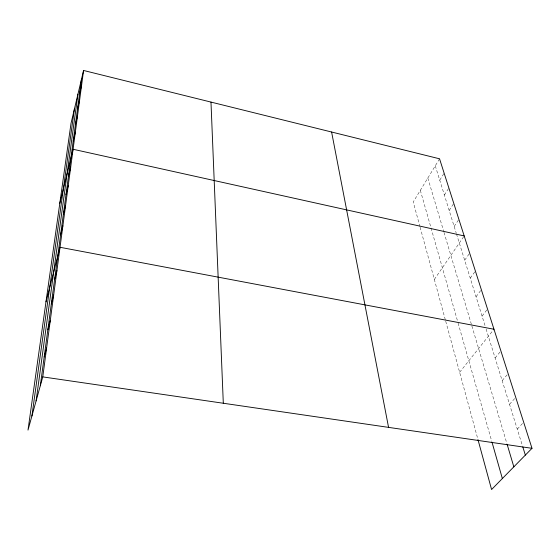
<?xml version="1.0" encoding="UTF-8"?>
<svg xmlns="http://www.w3.org/2000/svg" width="560" height="560" viewBox="0 0 560 560"><rect width="100%" height="100%" fill="white"/><g stroke="black" fill="none" stroke-linecap="round" stroke-linejoin="round"><path stroke-width="0.42" stroke-dasharray="2.8 2.1" d="M439.551 158.802L413.231 201.985L419.881 226.394M439.747 180.173L444.129 173.138M444.374 195.048L448.875 187.992M449.176 210.455L453.789 203.385M454.153 226.443L458.885 219.359M434.336 279.44L464.184 235.928M464.681 260.246L469.679 253.148M470.246 278.138L475.391 271.047M476.042 296.751L481.341 289.66M482.076 316.113L487.529 309.043M459.634 372.309L493.976 329.238M495.103 357.973L500.906 350.952M502.159 380.618L508.158 373.646M509.537 404.313L515.739 397.383M517.258 429.107L523.677 422.247M435.274 165.816L456.218 233.072M456.477 233.905L485.086 325.801M486.094 329.028L522.564 446.166M427.819 178.045L443.765 231.574M444.003 232.372L471.639 325.178M471.884 325.983L506.877 443.492M420.329 190.337L457.632 321.391M458.108 323.071L491.785 441.392M420.105 227.22L445.494 320.39M445.718 321.237L477.736 438.732"/><path stroke-width="0.84" d="M83.566 70.469L71.022 123.312L28 430.087L42.77 376.894L83.566 70.469L439.551 158.802L532 448.315L491.575 489.531L477.96 439.565M40.32 385.728L81.522 79.093M36.092 400.939L77.959 94.094M31.906 416.017L74.389 109.123M79.562 93.646L81.641 84.966M77.532 108.787L79.632 100.058M75.411 124.558L77.539 115.773M73.206 140.994L75.355 132.16M59.794 203.378L73.08 149.261L464.184 235.928M68.495 176.029L70.7 167.125M65.982 194.733L68.215 185.794M63.35 214.305L65.611 205.338M60.599 234.794L62.888 225.813M45.983 301.826L60.025 247.282L493.976 329.238M54.593 279.517L56.931 270.529M51.303 303.982L53.676 295.008M47.838 329.763L50.239 320.817M44.184 356.972L46.606 348.075M42.77 376.894L532 448.315M522.823 446.978L525.35 455.098M507.129 444.325L513.835 466.837M492.016 442.211L502.355 478.541M331.604 132.013L388.563 427.378M210.98 102.088L223.307 403.249"/></g></svg>
